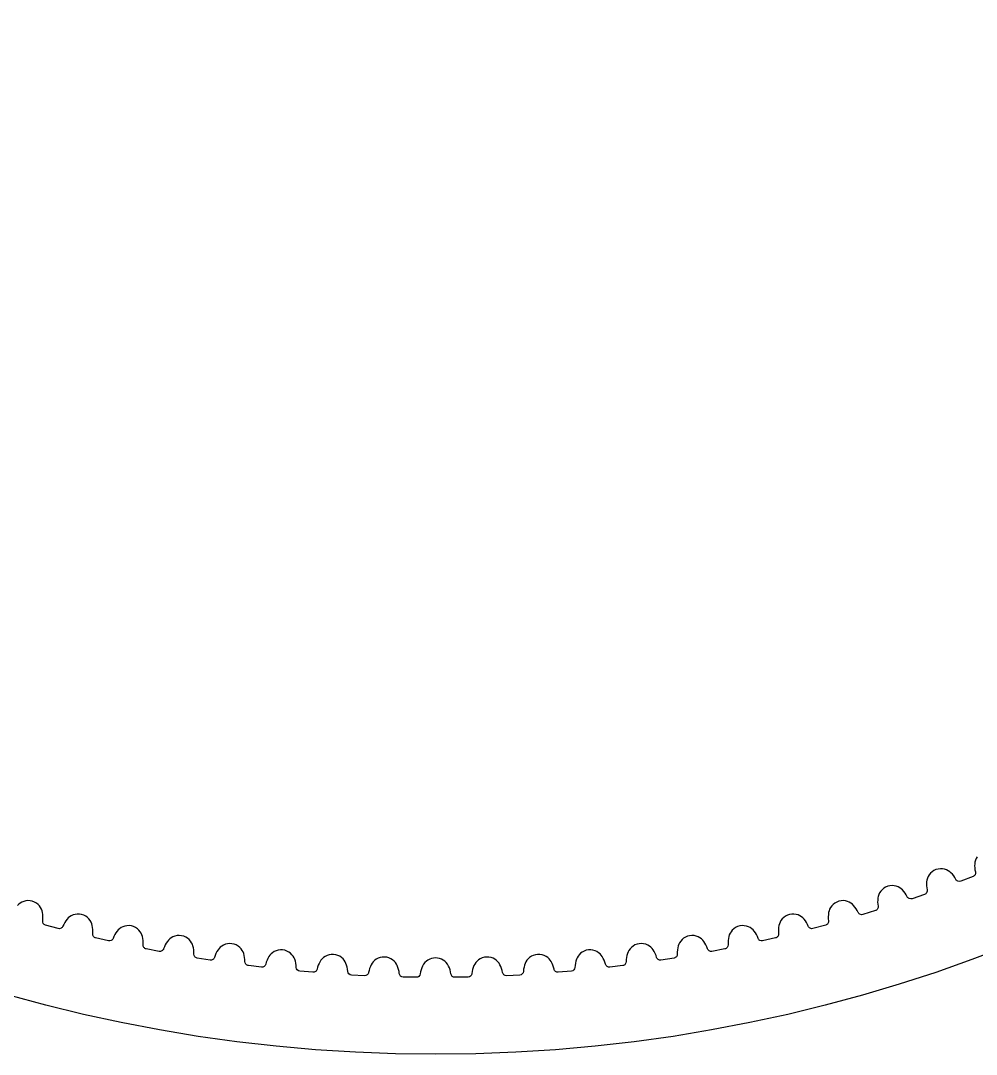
# Model space of a CAD drawing. Extents: x 0 to 297, y -130 to 79.
# Drawn here: x 73.5 to 110.27, y -65.17 to -25.42 of the extents above; entities that cross this region are included whole.
import ezdxf

# ---------------------------------------------------------------- set-up
doc = ezdxf.new("R2010")
doc.units = 0
doc.layers.get('0').update_dxf_attribs({"linetype": 'CONTINUOUS'})

msp = doc.modelspace()

# ---------------------------------------------------------------- linework, layer by layer
at = {"color": 7}
for p, q in [((110.1407, -58.335221), (109.6664, -58.517321)), ((110.1407, -58.335221), (109.6664, -58.517321)), ((108.2728, -59.024521), (107.7924, -59.189921)), ((108.2728, -59.024521), (107.7924, -59.189921)), ((106.382, -59.648221), (105.8961, -59.796821)), ((106.382, -59.648221), (105.8961, -59.796821)), ((74.9439, -60.337021), (74.453, -60.205521)), ((74.9439, -60.337021), (74.453, -60.205521)), ((104.4706, -60.205521), (103.9797, -60.337021)), ((104.4706, -60.205521), (103.9797, -60.337021)), ((76.8779, -60.810121), (76.3828, -60.695821)), ((76.8779, -60.810121), (76.3828, -60.695821)), ((102.5408, -60.695821), (102.0457, -60.810121)), ((102.5408, -60.695821), (102.0457, -60.810121)), ((78.8272, -61.215421), (78.3284, -61.118421)), ((78.8272, -61.215421), (78.3284, -61.118421)), ((100.5952, -61.118421), (100.0964, -61.215421)), ((100.5952, -61.118421), (100.0964, -61.215421)), ((80.78952, -61.552421), (80.28765, -61.472921)), ((80.78952, -61.552421), (80.28765, -61.472921)), ((98.63595, -61.472921), (98.13408, -61.552421)), ((98.63595, -61.472921), (98.13408, -61.552421)), ((82.76239, -61.820721), (82.25806, -61.758821)), ((82.76239, -61.820721), (82.25806, -61.758821)), ((84.74343, -62.020021), (84.23723, -61.975721)), ((84.74343, -62.020021), (84.23723, -61.975721)), ((94.68637, -61.975721), (94.18017, -62.020021)), ((94.68637, -61.975721), (94.18017, -62.020021)), ((96.66554, -61.758821), (96.16121, -61.820721)), ((96.66554, -61.758821), (96.16121, -61.820721)), ((86.73021, -62.150021), (86.22278, -62.123421)), ((86.73021, -62.150021), (86.22278, -62.123421)), ((90.71133, -62.201821), (90.203283, -62.210721)), ((90.71133, -62.201821), (90.203283, -62.210721)), ((92.70082, -62.123421), (92.19339, -62.150021)), ((92.70082, -62.123421), (92.19339, -62.150021))]:
    msp.add_line(p, q, dxfattribs=at)
for points in [[(89.4618, -65.173721), (56.3247, -65.173721), (29.4618, -38.310821), (29.4618, -5.173721)], [(89.4618, -65.173721), (56.3247, -65.173721), (29.4618, -38.310821), (29.4618, -5.173721)], [(149.4618, -5.173721), (149.4618, -38.310821), (122.5989, -65.173721), (89.4618, -65.173721)], [(149.4618, -5.173721), (149.4618, -38.310821), (122.5989, -65.173721), (89.4618, -65.173721)], [(110.2931, -57.576521), (110.2349, -57.664921), (110.2089, -57.759921), (110.2033, -57.842521)], [(110.2931, -57.576521), (110.2349, -57.664921), (110.2089, -57.759921), (110.2033, -57.842521)], [(109.0455, -58.055421), (108.9439, -58.028121), (108.8236, -58.030521), (108.7147, -58.070721)], [(109.0455, -58.055421), (108.9439, -58.028121), (108.8236, -58.030521), (108.7147, -58.070721)], [(110.2033, -57.842521), (110.196, -57.949321), (110.2055, -58.054721), (110.2317, -58.158521)], [(110.2033, -57.842521), (110.196, -57.949321), (110.2055, -58.054721), (110.2317, -58.158521)], [(110.2033, -57.842521), (110.196, -57.949321), (110.2055, -58.054721), (110.2317, -58.158521)], [(108.4515, -58.271621), (108.3904, -58.357921), (108.361, -58.452021), (108.3526, -58.534321)], [(108.4515, -58.271621), (108.3904, -58.357921), (108.361, -58.452021), (108.3526, -58.534321)], [(108.7147, -58.070721), (108.6055, -58.109821), (108.5118, -58.185321), (108.4515, -58.271621)], [(108.7147, -58.070721), (108.6055, -58.109821), (108.5118, -58.185321), (108.4515, -58.271621)], [(109.2902, -58.193021), (109.2308, -58.135421), (109.1478, -58.082221), (109.0455, -58.055421)], [(109.2902, -58.193021), (109.2308, -58.135421), (109.1478, -58.082221), (109.0455, -58.055421)], [(109.4805, -58.446821), (109.4305, -58.352121), (109.3671, -58.267521), (109.2902, -58.193021)], [(109.4805, -58.446821), (109.4305, -58.352121), (109.3671, -58.267521), (109.2902, -58.193021)], [(109.4805, -58.446821), (109.4305, -58.352121), (109.3671, -58.267521), (109.2902, -58.193021)], [(110.2197, -58.264121), (110.2002, -58.299021), (110.1739, -58.322721), (110.1407, -58.335221)], [(110.2197, -58.264121), (110.2002, -58.299021), (110.1739, -58.322721), (110.1407, -58.335221)], [(110.2197, -58.264121), (110.2002, -58.299021), (110.1739, -58.322721), (110.1407, -58.335221)], [(110.2317, -58.158521), (110.2408, -58.192721), (110.2368, -58.227921), (110.2197, -58.264121)], [(110.2317, -58.158521), (110.2408, -58.192721), (110.2368, -58.227921), (110.2197, -58.264121)], [(110.2317, -58.158521), (110.2408, -58.192721), (110.2368, -58.227921), (110.2197, -58.264121)], [(106.8569, -58.710421), (106.7464, -58.745721), (106.6501, -58.817921), (106.5869, -58.901921)], [(106.8569, -58.710421), (106.7464, -58.745721), (106.6501, -58.817921), (106.5869, -58.901921)], [(107.188, -58.706621), (107.0874, -58.675821), (106.9671, -58.674021), (106.8569, -58.710421)], [(107.188, -58.706621), (107.0874, -58.675821), (106.9671, -58.674021), (106.8569, -58.710421)], [(107.4277, -58.852721), (107.3704, -58.793121), (107.2893, -58.737021), (107.188, -58.706621)], [(107.4277, -58.852721), (107.3704, -58.793121), (107.2893, -58.737021), (107.188, -58.706621)], [(108.3526, -58.534321), (108.3415, -58.640821), (108.3473, -58.746421), (108.3699, -58.851021)], [(108.3526, -58.534321), (108.3415, -58.640821), (108.3473, -58.746421), (108.3699, -58.851021)], [(108.3526, -58.534321), (108.3415, -58.640821), (108.3473, -58.746421), (108.3699, -58.851021)], [(109.5601, -58.517321), (109.5232, -58.501921), (109.4966, -58.478421), (109.4805, -58.446821)], [(109.5601, -58.517321), (109.5232, -58.501921), (109.4966, -58.478421), (109.4805, -58.446821)], [(109.6664, -58.517321), (109.6333, -58.530221), (109.5979, -58.530221), (109.5601, -58.517321)], [(109.6664, -58.517321), (109.6333, -58.530221), (109.5979, -58.530221), (109.5601, -58.517321)], [(106.4788, -59.161121), (106.464, -59.267121), (106.4661, -59.372821), (106.4851, -59.478221)], [(106.4788, -59.161121), (106.464, -59.267121), (106.4661, -59.372821), (106.4851, -59.478221)], [(106.4788, -59.161121), (106.464, -59.267121), (106.4661, -59.372821), (106.4851, -59.478221)], [(106.5869, -58.901921), (106.5227, -58.986121), (106.4901, -59.079121), (106.4788, -59.161121)], [(106.5869, -58.901921), (106.5227, -58.986121), (106.4901, -59.079121), (106.4788, -59.161121)], [(107.6091, -59.113021), (107.5625, -59.016621), (107.502, -58.929921), (107.4277, -58.852721)], [(107.6091, -59.113021), (107.5625, -59.016621), (107.502, -58.929921), (107.4277, -58.852721)], [(107.6091, -59.113021), (107.5625, -59.016621), (107.502, -58.929921), (107.4277, -58.852721)], [(107.6861, -59.186221), (107.6498, -59.169521), (107.6241, -59.145121), (107.6091, -59.113021)], [(107.6861, -59.186221), (107.6498, -59.169521), (107.6241, -59.145121), (107.6091, -59.113021)], [(107.7924, -59.189921), (107.7589, -59.201721), (107.7235, -59.200421), (107.6861, -59.186221)], [(107.7924, -59.189921), (107.7589, -59.201721), (107.7235, -59.200421), (107.6861, -59.186221)], [(108.3542, -58.956221), (108.3335, -58.990421), (108.3064, -59.013221), (108.2728, -59.024521)], [(108.3542, -58.956221), (108.3335, -58.990421), (108.3064, -59.013221), (108.2728, -59.024521)], [(108.3542, -58.956221), (108.3335, -58.990421), (108.3064, -59.013221), (108.2728, -59.024521)], [(108.3699, -58.851021), (108.3778, -58.885621), (108.3726, -58.920621), (108.3542, -58.956221)], [(108.3699, -58.851021), (108.3778, -58.885621), (108.3726, -58.920621), (108.3542, -58.956221)], [(108.3699, -58.851021), (108.3778, -58.885621), (108.3726, -58.920621), (108.3542, -58.956221)], [(73.6147, -59.292721), (73.5145, -59.326521), (73.4354, -59.385421), (73.3802, -59.447021)], [(73.6147, -59.292721), (73.5145, -59.326521), (73.4354, -59.385421), (73.3802, -59.447021)], [(73.9457, -59.284821), (73.8343, -59.252321), (73.7141, -59.258321), (73.6147, -59.292721)], [(73.9457, -59.284821), (73.8343, -59.252321), (73.7141, -59.258321), (73.6147, -59.292721)], [(74.2222, -59.466921), (74.1561, -59.385121), (74.0574, -59.316321), (73.9457, -59.284821)], [(74.2222, -59.466921), (74.1561, -59.385121), (74.0574, -59.316321), (73.9457, -59.284821)], [(74.3393, -59.722121), (74.3251, -59.640521), (74.2893, -59.548721), (74.2222, -59.466921)], [(74.3393, -59.722121), (74.3251, -59.640521), (74.2893, -59.548721), (74.2222, -59.466921)], [(104.7014, -59.466921), (104.6343, -59.548721), (104.5985, -59.640521), (104.5843, -59.722121)], [(104.7014, -59.466921), (104.6343, -59.548721), (104.5985, -59.640521), (104.5843, -59.722121)], [(104.9779, -59.284821), (104.8662, -59.316321), (104.7675, -59.385121), (104.7014, -59.466921)], [(104.9779, -59.284821), (104.8662, -59.316321), (104.7675, -59.385121), (104.7014, -59.466921)], [(105.3089, -59.292721), (105.2095, -59.258321), (105.0893, -59.252321), (104.9779, -59.284821)], [(105.3089, -59.292721), (105.2095, -59.258321), (105.0893, -59.252321), (104.9779, -59.284821)], [(105.5434, -59.447021), (105.4882, -59.385421), (105.4091, -59.326521), (105.3089, -59.292721)], [(105.5434, -59.447021), (105.4882, -59.385421), (105.4091, -59.326521), (105.3089, -59.292721)], [(105.7155, -59.713521), (105.6723, -59.615521), (105.615, -59.526721), (105.5434, -59.447021)], [(105.7155, -59.713521), (105.6723, -59.615521), (105.615, -59.526721), (105.5434, -59.447021)], [(105.7155, -59.713521), (105.6723, -59.615521), (105.615, -59.526721), (105.5434, -59.447021)], [(106.4658, -59.582721), (106.4439, -59.616221), (106.416, -59.638021), (106.382, -59.648221)], [(106.4658, -59.582721), (106.4439, -59.616221), (106.416, -59.638021), (106.382, -59.648221)], [(106.4658, -59.582721), (106.4439, -59.616221), (106.416, -59.638021), (106.382, -59.648221)], [(106.4851, -59.478221), (106.4918, -59.513021), (106.4853, -59.547921), (106.4658, -59.582721)], [(106.4851, -59.478221), (106.4918, -59.513021), (106.4853, -59.547921), (106.4658, -59.582721)], [(106.4851, -59.478221), (106.4918, -59.513021), (106.4853, -59.547921), (106.4658, -59.582721)], [(74.3441, -60.039321), (74.3593, -59.933321), (74.3577, -59.827521), (74.3393, -59.722121)], [(74.3441, -60.039321), (74.3593, -59.933321), (74.3577, -59.827521), (74.3393, -59.722121)], [(74.3441, -60.039321), (74.3593, -59.933321), (74.3577, -59.827521), (74.3393, -59.722121)], [(75.2841, -59.975221), (75.2154, -60.057321), (75.1611, -60.148121), (75.1214, -60.247521)], [(75.2841, -59.975221), (75.2154, -60.057321), (75.1611, -60.148121), (75.1214, -60.247521)], [(75.2841, -59.975221), (75.2154, -60.057321), (75.1611, -60.148121), (75.1214, -60.247521)], [(75.5131, -59.812721), (75.4141, -59.850121), (75.3371, -59.911721), (75.2841, -59.975221)], [(75.5131, -59.812721), (75.4141, -59.850121), (75.3371, -59.911721), (75.2841, -59.975221)], [(75.8436, -59.793421), (75.7311, -59.764821), (75.6112, -59.775021), (75.5131, -59.812721)], [(75.8436, -59.793421), (75.7311, -59.764821), (75.6112, -59.775021), (75.5131, -59.812721)], [(76.1263, -59.965621), (76.0574, -59.886221), (75.9563, -59.820921), (75.8436, -59.793421)], [(76.1263, -59.965621), (76.0574, -59.886221), (75.9563, -59.820921), (75.8436, -59.793421)], [(76.2522, -60.216621), (76.2352, -60.135621), (76.1962, -60.045121), (76.1263, -59.965621)], [(76.2522, -60.216621), (76.2352, -60.135621), (76.1962, -60.045121), (76.1263, -59.965621)], [(102.7973, -59.965621), (102.7274, -60.045121), (102.6884, -60.135621), (102.6714, -60.216621)], [(102.7973, -59.965621), (102.7274, -60.045121), (102.6884, -60.135621), (102.6714, -60.216621)], [(103.08, -59.793421), (102.9673, -59.820921), (102.8662, -59.886221), (102.7973, -59.965621)], [(103.08, -59.793421), (102.9673, -59.820921), (102.8662, -59.886221), (102.7973, -59.965621)], [(103.4105, -59.812721), (103.3124, -59.775021), (103.1925, -59.764821), (103.08, -59.793421)], [(103.4105, -59.812721), (103.3124, -59.775021), (103.1925, -59.764821), (103.08, -59.793421)], [(103.6395, -59.975221), (103.5865, -59.911721), (103.5095, -59.850121), (103.4105, -59.812721)], [(103.6395, -59.975221), (103.5865, -59.911721), (103.5095, -59.850121), (103.4105, -59.812721)], [(103.8022, -60.247521), (103.7625, -60.148121), (103.7082, -60.057321), (103.6395, -59.975221)], [(103.8022, -60.247521), (103.7625, -60.148121), (103.7082, -60.057321), (103.6395, -59.975221)], [(103.8022, -60.247521), (103.7625, -60.148121), (103.7082, -60.057321), (103.6395, -59.975221)], [(104.5843, -59.722121), (104.5659, -59.827521), (104.5643, -59.933321), (104.5795, -60.039321)], [(104.5843, -59.722121), (104.5659, -59.827521), (104.5643, -59.933321), (104.5795, -60.039321)], [(104.5843, -59.722121), (104.5659, -59.827521), (104.5643, -59.933321), (104.5795, -60.039321)], [(105.79, -59.789321), (105.7543, -59.771421), (105.7295, -59.746121), (105.7155, -59.713521)], [(105.79, -59.789321), (105.7543, -59.771421), (105.7295, -59.746121), (105.7155, -59.713521)], [(105.8961, -59.796821), (105.8622, -59.807321), (105.8269, -59.804921), (105.79, -59.789321)], [(105.8961, -59.796821), (105.8622, -59.807321), (105.8269, -59.804921), (105.79, -59.789321)], [(74.3671, -60.143021), (74.3463, -60.108921), (74.3386, -60.074321), (74.3441, -60.039321)], [(74.3671, -60.143021), (74.3463, -60.108921), (74.3386, -60.074321), (74.3441, -60.039321)], [(74.453, -60.205521), (74.4188, -60.196621), (74.3901, -60.175721), (74.3671, -60.143021)], [(74.453, -60.205521), (74.4188, -60.196621), (74.3901, -60.175721), (74.3671, -60.143021)], [(75.0496, -60.325921), (75.0133, -60.342721), (74.978, -60.346421), (74.9439, -60.337021)], [(75.0496, -60.325921), (75.0133, -60.342721), (74.978, -60.346421), (74.9439, -60.337021)], [(75.0496, -60.325921), (75.0133, -60.342721), (74.978, -60.346421), (74.9439, -60.337021)], [(75.1214, -60.247521), (75.1086, -60.280621), (75.0847, -60.306721), (75.0496, -60.325921)], [(75.1214, -60.247521), (75.1086, -60.280621), (75.0847, -60.306721), (75.0496, -60.325921)], [(75.1214, -60.247521), (75.1086, -60.280621), (75.0847, -60.306721), (75.0496, -60.325921)], [(76.2681, -60.533421), (76.2796, -60.427021), (76.2743, -60.321421), (76.2522, -60.216621)], [(76.2681, -60.533421), (76.2796, -60.427021), (76.2743, -60.321421), (76.2522, -60.216621)], [(76.2681, -60.533421), (76.2796, -60.427021), (76.2743, -60.321421), (76.2522, -60.216621)], [(77.4284, -60.266321), (77.3308, -60.307121), (77.2561, -60.371321), (77.2053, -60.436621)], [(77.4284, -60.266321), (77.3308, -60.307121), (77.2561, -60.371321), (77.2053, -60.436621)], [(77.7581, -60.235421), (77.6447, -60.210721), (77.5252, -60.225121), (77.4284, -60.266321)], [(77.7581, -60.235421), (77.6447, -60.210721), (77.5252, -60.225121), (77.4284, -60.266321)], [(78.0467, -60.397721), (77.975, -60.320721), (77.8717, -60.259021), (77.7581, -60.235421)], [(78.0467, -60.397721), (77.975, -60.320721), (77.8717, -60.259021), (77.7581, -60.235421)], [(78.1812, -60.644121), (78.1614, -60.563721), (78.1192, -60.474621), (78.0467, -60.397721)], [(78.1812, -60.644121), (78.1614, -60.563721), (78.1192, -60.474621), (78.0467, -60.397721)], [(100.8769, -60.397721), (100.8044, -60.474621), (100.7622, -60.563721), (100.7424, -60.644121)], [(100.8769, -60.397721), (100.8044, -60.474621), (100.7622, -60.563721), (100.7424, -60.644121)], [(101.1655, -60.235421), (101.0519, -60.259021), (100.9486, -60.320721), (100.8769, -60.397721)], [(101.1655, -60.235421), (101.0519, -60.259021), (100.9486, -60.320721), (100.8769, -60.397721)], [(101.4952, -60.266321), (101.3984, -60.225121), (101.2789, -60.210721), (101.1655, -60.235421)], [(101.4952, -60.266321), (101.3984, -60.225121), (101.2789, -60.210721), (101.1655, -60.235421)], [(101.7183, -60.436621), (101.6675, -60.371321), (101.5928, -60.307121), (101.4952, -60.266321)], [(101.7183, -60.436621), (101.6675, -60.371321), (101.5928, -60.307121), (101.4952, -60.266321)], [(102.6714, -60.216621), (102.6493, -60.321421), (102.644, -60.427021), (102.6555, -60.533421)], [(102.6714, -60.216621), (102.6493, -60.321421), (102.644, -60.427021), (102.6555, -60.533421)], [(102.6714, -60.216621), (102.6493, -60.321421), (102.644, -60.427021), (102.6555, -60.533421)], [(103.874, -60.325921), (103.8389, -60.306721), (103.815, -60.280621), (103.8022, -60.247521)], [(103.874, -60.325921), (103.8389, -60.306721), (103.815, -60.280621), (103.8022, -60.247521)], [(103.9797, -60.337021), (103.9456, -60.346421), (103.9103, -60.342721), (103.874, -60.325921)], [(103.9797, -60.337021), (103.9456, -60.346421), (103.9103, -60.342721), (103.874, -60.325921)], [(104.5565, -60.143021), (104.5335, -60.175721), (104.5048, -60.196621), (104.4706, -60.205521)], [(104.5565, -60.143021), (104.5335, -60.175721), (104.5048, -60.196621), (104.4706, -60.205521)], [(104.5565, -60.143021), (104.5335, -60.175721), (104.5048, -60.196621), (104.4706, -60.205521)], [(104.5795, -60.039321), (104.585, -60.074321), (104.5773, -60.108921), (104.5565, -60.143021)], [(104.5795, -60.039321), (104.585, -60.074321), (104.5773, -60.108921), (104.5565, -60.143021)], [(104.5795, -60.039321), (104.585, -60.074321), (104.5773, -60.108921), (104.5565, -60.143021)], [(76.2947, -60.636321), (76.2727, -60.602921), (76.2638, -60.568621), (76.2681, -60.533421)], [(76.2947, -60.636321), (76.2727, -60.602921), (76.2638, -60.568621), (76.2681, -60.533421)], [(76.3828, -60.695821), (76.3482, -60.688021), (76.3188, -60.668221), (76.2947, -60.636321)], [(76.3828, -60.695821), (76.3482, -60.688021), (76.3188, -60.668221), (76.2947, -60.636321)], [(76.9831, -60.795321), (76.9474, -60.813321), (76.9124, -60.818321), (76.8779, -60.810121)], [(76.9831, -60.795321), (76.9474, -60.813321), (76.9124, -60.818321), (76.8779, -60.810121)], [(76.9831, -60.795321), (76.9474, -60.813321), (76.9124, -60.818321), (76.8779, -60.810121)], [(77.0521, -60.714521), (77.0405, -60.747921), (77.0175, -60.774921), (76.9831, -60.795321)], [(77.0521, -60.714521), (77.0405, -60.747921), (77.0175, -60.774921), (76.9831, -60.795321)], [(77.0521, -60.714521), (77.0405, -60.747921), (77.0175, -60.774921), (76.9831, -60.795321)], [(77.2053, -60.436621), (77.1395, -60.521121), (77.0884, -60.613721), (77.0521, -60.714521)], [(77.2053, -60.436621), (77.1395, -60.521121), (77.0884, -60.613721), (77.0521, -60.714521)], [(77.2053, -60.436621), (77.1395, -60.521121), (77.0884, -60.613721), (77.0521, -60.714521)], [(78.2081, -60.960221), (78.216, -60.853421), (78.207, -60.748021), (78.1812, -60.644121)], [(78.2081, -60.960221), (78.216, -60.853421), (78.207, -60.748021), (78.1812, -60.644121)], [(78.2081, -60.960221), (78.216, -60.853421), (78.207, -60.748021), (78.1812, -60.644121)], [(79.3585, -60.652721), (79.2623, -60.696821), (79.1899, -60.763621), (79.1414, -60.830721)], [(79.3585, -60.652721), (79.2623, -60.696821), (79.1899, -60.763621), (79.1414, -60.830721)], [(79.68684, -60.610321), (79.57265, -60.589621), (79.4537, -60.608121), (79.3585, -60.652721)], [(79.68684, -60.610321), (79.57265, -60.589621), (79.4537, -60.608121), (79.3585, -60.652721)], [(79.9809, -60.762421), (79.90662, -60.688021), (79.80121, -60.629921), (79.68684, -60.610321)], [(79.9809, -60.762421), (79.90662, -60.688021), (79.80121, -60.629921), (79.68684, -60.610321)], [(80.12399, -61.004021), (80.10136, -60.924421), (80.05613, -60.836821), (79.9809, -60.762421)], [(80.12399, -61.004021), (80.10136, -60.924421), (80.05613, -60.836821), (79.9809, -60.762421)], [(98.9427, -60.762421), (98.86747, -60.836821), (98.82224, -60.924421), (98.79961, -61.004021)], [(98.9427, -60.762421), (98.86747, -60.836821), (98.82224, -60.924421), (98.79961, -61.004021)], [(99.23676, -60.610321), (99.12239, -60.629921), (99.01698, -60.688021), (98.9427, -60.762421)], [(99.23676, -60.610321), (99.12239, -60.629921), (99.01698, -60.688021), (98.9427, -60.762421)], [(99.5651, -60.652721), (99.4699, -60.608121), (99.35095, -60.589621), (99.23676, -60.610321)], [(99.5651, -60.652721), (99.4699, -60.608121), (99.35095, -60.589621), (99.23676, -60.610321)], [(99.7822, -60.830721), (99.7337, -60.763621), (99.6613, -60.696821), (99.5651, -60.652721)], [(99.7822, -60.830721), (99.7337, -60.763621), (99.6613, -60.696821), (99.5651, -60.652721)], [(100.7424, -60.644121), (100.7166, -60.748021), (100.7076, -60.853421), (100.7155, -60.960221)], [(100.7424, -60.644121), (100.7166, -60.748021), (100.7076, -60.853421), (100.7155, -60.960221)], [(100.7424, -60.644121), (100.7166, -60.748021), (100.7076, -60.853421), (100.7155, -60.960221)], [(101.8715, -60.714521), (101.8352, -60.613721), (101.7841, -60.521121), (101.7183, -60.436621)], [(101.8715, -60.714521), (101.8352, -60.613721), (101.7841, -60.521121), (101.7183, -60.436621)], [(101.8715, -60.714521), (101.8352, -60.613721), (101.7841, -60.521121), (101.7183, -60.436621)], [(101.9405, -60.795321), (101.9061, -60.774921), (101.8831, -60.747921), (101.8715, -60.714521)], [(101.9405, -60.795321), (101.9061, -60.774921), (101.8831, -60.747921), (101.8715, -60.714521)], [(102.0457, -60.810121), (102.0112, -60.818321), (101.9762, -60.813321), (101.9405, -60.795321)], [(102.0457, -60.810121), (102.0112, -60.818321), (101.9762, -60.813321), (101.9405, -60.795321)], [(102.6289, -60.636321), (102.6048, -60.668221), (102.5754, -60.688021), (102.5408, -60.695821)], [(102.6289, -60.636321), (102.6048, -60.668221), (102.5754, -60.688021), (102.5408, -60.695821)], [(102.6289, -60.636321), (102.6048, -60.668221), (102.5754, -60.688021), (102.5408, -60.695821)], [(102.6555, -60.533421), (102.6598, -60.568621), (102.6509, -60.602921), (102.6289, -60.636321)], [(102.6555, -60.533421), (102.6598, -60.568621), (102.6509, -60.602921), (102.6289, -60.636321)], [(102.6555, -60.533421), (102.6598, -60.568621), (102.6509, -60.602921), (102.6289, -60.636321)], [(78.2383, -61.062121), (78.2152, -61.029521), (78.2051, -60.995521), (78.2081, -60.960221)], [(78.2383, -61.062121), (78.2152, -61.029521), (78.2051, -60.995521), (78.2081, -60.960221)], [(78.3284, -61.118421), (78.2936, -61.111921), (78.2635, -61.093121), (78.2383, -61.062121)], [(78.3284, -61.118421), (78.2936, -61.111921), (78.2635, -61.093121), (78.2383, -61.062121)], [(78.9319, -61.196921), (78.8969, -61.216221), (78.862, -61.222421), (78.8272, -61.215421)], [(78.9319, -61.196921), (78.8969, -61.216221), (78.862, -61.222421), (78.8272, -61.215421)], [(78.9319, -61.196921), (78.8969, -61.216221), (78.862, -61.222421), (78.8272, -61.215421)], [(78.9981, -61.113721), (78.9876, -61.147621), (78.9656, -61.175321), (78.9319, -61.196921)], [(78.9981, -61.113721), (78.9876, -61.147621), (78.9656, -61.175321), (78.9319, -61.196921)], [(78.9981, -61.113721), (78.9876, -61.147621), (78.9656, -61.175321), (78.9319, -61.196921)], [(79.1414, -60.830721), (79.0786, -60.917421), (79.0308, -61.011821), (78.9981, -61.113721)], [(79.1414, -60.830721), (79.0786, -60.917421), (79.0308, -61.011821), (78.9981, -61.113721)], [(79.1414, -60.830721), (79.0786, -60.917421), (79.0308, -61.011821), (78.9981, -61.113721)], [(80.1619, -61.318921), (80.166, -61.211921), (80.15337, -61.106921), (80.12399, -61.004021)], [(80.1619, -61.318921), (80.166, -61.211921), (80.15337, -61.106921), (80.12399, -61.004021)], [(80.1619, -61.318921), (80.166, -61.211921), (80.15337, -61.106921), (80.12399, -61.004021)], [(81.09008, -61.157021), (81.03032, -61.245821), (80.98586, -61.341821), (80.95671, -61.444821)], [(81.09008, -61.157021), (81.03032, -61.245821), (80.98586, -61.341821), (80.95671, -61.444821)], [(81.09008, -61.157021), (81.03032, -61.245821), (80.98586, -61.341821), (80.95671, -61.444821)], [(81.30082, -60.971521), (81.20627, -61.019021), (81.1362, -61.088321), (81.09008, -61.157021)], [(81.30082, -60.971521), (81.20627, -61.019021), (81.1362, -61.088321), (81.09008, -61.157021)], [(81.6275, -60.917721), (81.51266, -60.901021), (81.39446, -60.923621), (81.30082, -60.971521)], [(81.6275, -60.917721), (81.51266, -60.901021), (81.39446, -60.923621), (81.30082, -60.971521)], [(81.92669, -61.059421), (81.84986, -60.987621), (81.74249, -60.933321), (81.6275, -60.917721)], [(81.92669, -61.059421), (81.84986, -60.987621), (81.74249, -60.933321), (81.6275, -60.917721)], [(82.07813, -61.295821), (82.05274, -61.217121), (82.00448, -61.131221), (81.92669, -61.059421)], [(82.07813, -61.295821), (82.05274, -61.217121), (82.00448, -61.131221), (81.92669, -61.059421)], [(83.2531, -61.222321), (83.16028, -61.273121), (83.09266, -61.344821), (83.04897, -61.415121)], [(83.2531, -61.222321), (83.16028, -61.273121), (83.09266, -61.344821), (83.04897, -61.415121)], [(83.57771, -61.157121), (83.46236, -61.144421), (83.34502, -61.171221), (83.2531, -61.222321)], [(83.57771, -61.157121), (83.46236, -61.144421), (83.34502, -61.171221), (83.2531, -61.222321)], [(83.88167, -61.288421), (83.80238, -61.219321), (83.69317, -61.168721), (83.57771, -61.157121)], [(83.88167, -61.288421), (83.80238, -61.219321), (83.69317, -61.168721), (83.57771, -61.157121)], [(95.34589, -61.157121), (95.23043, -61.168721), (95.12122, -61.219321), (95.04193, -61.288421)], [(95.34589, -61.157121), (95.23043, -61.168721), (95.12122, -61.219321), (95.04193, -61.288421)], [(95.6705, -61.222321), (95.57858, -61.171221), (95.46124, -61.144421), (95.34589, -61.157121)], [(95.6705, -61.222321), (95.57858, -61.171221), (95.46124, -61.144421), (95.34589, -61.157121)], [(95.87463, -61.415121), (95.83094, -61.344821), (95.76332, -61.273121), (95.6705, -61.222321)], [(95.87463, -61.415121), (95.83094, -61.344821), (95.76332, -61.273121), (95.6705, -61.222321)], [(96.99691, -61.059421), (96.91912, -61.131221), (96.87086, -61.217121), (96.84547, -61.295821)], [(96.99691, -61.059421), (96.91912, -61.131221), (96.87086, -61.217121), (96.84547, -61.295821)], [(97.2961, -60.917721), (97.18111, -60.933321), (97.07374, -60.987621), (96.99691, -61.059421)], [(97.2961, -60.917721), (97.18111, -60.933321), (97.07374, -60.987621), (96.99691, -61.059421)], [(97.62278, -60.971521), (97.52914, -60.923621), (97.41094, -60.901021), (97.2961, -60.917721)], [(97.62278, -60.971521), (97.52914, -60.923621), (97.41094, -60.901021), (97.2961, -60.917721)], [(97.83352, -61.157021), (97.7874, -61.088321), (97.71733, -61.019021), (97.62278, -60.971521)], [(97.83352, -61.157021), (97.7874, -61.088321), (97.71733, -61.019021), (97.62278, -60.971521)], [(97.96689, -61.444821), (97.93774, -61.341821), (97.89328, -61.245821), (97.83352, -61.157021)], [(97.96689, -61.444821), (97.93774, -61.341821), (97.89328, -61.245821), (97.83352, -61.157021)], [(97.96689, -61.444821), (97.93774, -61.341821), (97.89328, -61.245821), (97.83352, -61.157021)], [(98.79961, -61.004021), (98.77023, -61.106921), (98.7576, -61.211921), (98.7617, -61.318921)], [(98.79961, -61.004021), (98.77023, -61.106921), (98.7576, -61.211921), (98.7617, -61.318921)], [(98.79961, -61.004021), (98.77023, -61.106921), (98.7576, -61.211921), (98.7617, -61.318921)], [(99.9255, -61.113721), (99.8928, -61.011821), (99.845, -60.917421), (99.7822, -60.830721)], [(99.9255, -61.113721), (99.8928, -61.011821), (99.845, -60.917421), (99.7822, -60.830721)], [(99.9255, -61.113721), (99.8928, -61.011821), (99.845, -60.917421), (99.7822, -60.830721)], [(99.9917, -61.196921), (99.958, -61.175321), (99.936, -61.147621), (99.9255, -61.113721)], [(99.9917, -61.196921), (99.958, -61.175321), (99.936, -61.147621), (99.9255, -61.113721)], [(100.0964, -61.215421), (100.0616, -61.222421), (100.0267, -61.216221), (99.9917, -61.196921)], [(100.0964, -61.215421), (100.0616, -61.222421), (100.0267, -61.216221), (99.9917, -61.196921)], [(100.6853, -61.062121), (100.6601, -61.093121), (100.63, -61.111921), (100.5952, -61.118421)], [(100.6853, -61.062121), (100.6601, -61.093121), (100.63, -61.111921), (100.5952, -61.118421)], [(100.6853, -61.062121), (100.6601, -61.093121), (100.63, -61.111921), (100.5952, -61.118421)], [(100.7155, -60.960221), (100.7185, -60.995521), (100.7084, -61.029521), (100.6853, -61.062121)], [(100.7155, -60.960221), (100.7185, -60.995521), (100.7084, -61.029521), (100.6853, -61.062121)], [(100.7155, -60.960221), (100.7185, -60.995521), (100.7084, -61.029521), (100.6853, -61.062121)], [(80.1956, -61.419721), (80.17136, -61.387921), (80.16012, -61.354321), (80.1619, -61.318921)], [(80.1956, -61.419721), (80.17136, -61.387921), (80.16012, -61.354321), (80.1619, -61.318921)], [(80.28765, -61.472921), (80.25261, -61.467621), (80.22193, -61.449821), (80.1956, -61.419721)], [(80.28765, -61.472921), (80.25261, -61.467621), (80.22193, -61.449821), (80.1956, -61.419721)], [(80.89349, -61.530321), (80.85915, -61.550821), (80.8245, -61.558121), (80.78952, -61.552421)], [(80.89349, -61.530321), (80.85915, -61.550821), (80.8245, -61.558121), (80.78952, -61.552421)], [(80.89349, -61.530321), (80.85915, -61.550821), (80.8245, -61.558121), (80.78952, -61.552421)], [(80.95671, -61.444821), (80.94745, -61.479021), (80.92638, -61.507521), (80.89349, -61.530321)], [(80.95671, -61.444821), (80.94745, -61.479021), (80.92638, -61.507521), (80.89349, -61.530321)], [(80.95671, -61.444821), (80.94745, -61.479021), (80.92638, -61.507521), (80.89349, -61.530321)], [(82.127, -61.609321), (82.12737, -61.502221), (82.11108, -61.397721), (82.07813, -61.295821)], [(82.127, -61.609321), (82.12737, -61.502221), (82.11108, -61.397721), (82.07813, -61.295821)], [(82.127, -61.609321), (82.12737, -61.502221), (82.11108, -61.397721), (82.07813, -61.295821)], [(82.16421, -61.708921), (82.13887, -61.677921), (82.12647, -61.644721), (82.127, -61.609321)], [(82.16421, -61.708921), (82.13887, -61.677921), (82.12647, -61.644721), (82.127, -61.609321)], [(83.04897, -61.415121), (82.99235, -61.505921), (82.95127, -61.603421), (82.92572, -61.707421)], [(83.04897, -61.415121), (82.99235, -61.505921), (82.95127, -61.603421), (82.92572, -61.707421)], [(83.04897, -61.415121), (82.99235, -61.505921), (82.95127, -61.603421), (82.92572, -61.707421)], [(84.04126, -61.519321), (84.01314, -61.441521), (83.96191, -61.357321), (83.88167, -61.288421)], [(84.04126, -61.519321), (84.01314, -61.441521), (83.96191, -61.357321), (83.88167, -61.288421)], [(84.10104, -61.830921), (84.09768, -61.723921), (84.07775, -61.620021), (84.04126, -61.519321)], [(84.10104, -61.830921), (84.09768, -61.723921), (84.07775, -61.620021), (84.04126, -61.519321)], [(84.10104, -61.830921), (84.09768, -61.723921), (84.07775, -61.620021), (84.04126, -61.519321)], [(85.01567, -61.604621), (84.96226, -61.697421), (84.9246, -61.796221), (84.9027, -61.901021)], [(85.01567, -61.604621), (84.96226, -61.697421), (84.9246, -61.796221), (84.9027, -61.901021)], [(85.01567, -61.604621), (84.96226, -61.697421), (84.9246, -61.796221), (84.9027, -61.901021)], [(85.21295, -61.404821), (85.12195, -61.458821), (85.05688, -61.532821), (85.01567, -61.604621)], [(85.21295, -61.404821), (85.12195, -61.458821), (85.05688, -61.532821), (85.01567, -61.604621)], [(85.53508, -61.328421), (85.41936, -61.319721), (85.30303, -61.350621), (85.21295, -61.404821)], [(85.53508, -61.328421), (85.41936, -61.319721), (85.30303, -61.350621), (85.21295, -61.404821)], [(85.84344, -61.448921), (85.76179, -61.382621), (85.65088, -61.335921), (85.53508, -61.328421)], [(85.84344, -61.448921), (85.76179, -61.382621), (85.65088, -61.335921), (85.53508, -61.328421)], [(86.011, -61.674221), (85.98017, -61.597421), (85.92604, -61.515021), (85.84344, -61.448921)], [(86.011, -61.674221), (85.98017, -61.597421), (85.92604, -61.515021), (85.84344, -61.448921)], [(87.17798, -61.518921), (87.08892, -61.576021), (87.02647, -61.652221), (86.98779, -61.725421)], [(87.17798, -61.518921), (87.08892, -61.576021), (87.02647, -61.652221), (86.98779, -61.725421)], [(87.49725, -61.431221), (87.38129, -61.426621), (87.26611, -61.461521), (87.17798, -61.518921)], [(87.49725, -61.431221), (87.38129, -61.426621), (87.26611, -61.461521), (87.17798, -61.518921)], [(87.80962, -61.540921), (87.7257, -61.477521), (87.61324, -61.434721), (87.49725, -61.431221)], [(87.80962, -61.540921), (87.7257, -61.477521), (87.61324, -61.434721), (87.49725, -61.431221)], [(87.98494, -61.760221), (87.95145, -61.684521), (87.89448, -61.604121), (87.80962, -61.540921)], [(87.98494, -61.760221), (87.95145, -61.684521), (87.89448, -61.604121), (87.80962, -61.540921)], [(89.4618, -61.465521), (89.249571, -61.465521), (89.055923, -61.586521), (88.962924, -61.777321)], [(89.4618, -61.465521), (89.249571, -61.465521), (89.055923, -61.586521), (88.962924, -61.777321)], [(89.960676, -61.777321), (89.867677, -61.586521), (89.674029, -61.465521), (89.4618, -61.465521)], [(89.960676, -61.777321), (89.867677, -61.586521), (89.674029, -61.465521), (89.4618, -61.465521)], [(91.11398, -61.540921), (91.02912, -61.604121), (90.97215, -61.684521), (90.93866, -61.760221)], [(91.11398, -61.540921), (91.02912, -61.604121), (90.97215, -61.684521), (90.93866, -61.760221)], [(91.42635, -61.431221), (91.31036, -61.434721), (91.1979, -61.477521), (91.11398, -61.540921)], [(91.42635, -61.431221), (91.31036, -61.434721), (91.1979, -61.477521), (91.11398, -61.540921)], [(91.74562, -61.518921), (91.65749, -61.461521), (91.54231, -61.426621), (91.42635, -61.431221)], [(91.74562, -61.518921), (91.65749, -61.461521), (91.54231, -61.426621), (91.42635, -61.431221)], [(91.93581, -61.725421), (91.89713, -61.652221), (91.83468, -61.576021), (91.74562, -61.518921)], [(91.93581, -61.725421), (91.89713, -61.652221), (91.83468, -61.576021), (91.74562, -61.518921)], [(93.08016, -61.448921), (92.99756, -61.515021), (92.94343, -61.597421), (92.9126, -61.674221)], [(93.08016, -61.448921), (92.99756, -61.515021), (92.94343, -61.597421), (92.9126, -61.674221)], [(93.38852, -61.328421), (93.27272, -61.335921), (93.16181, -61.382621), (93.08016, -61.448921)], [(93.38852, -61.328421), (93.27272, -61.335921), (93.16181, -61.382621), (93.08016, -61.448921)], [(93.71065, -61.404821), (93.62057, -61.350621), (93.50424, -61.319721), (93.38852, -61.328421)], [(93.71065, -61.404821), (93.62057, -61.350621), (93.50424, -61.319721), (93.38852, -61.328421)], [(93.90793, -61.604621), (93.86672, -61.532821), (93.80165, -61.458821), (93.71065, -61.404821)], [(93.90793, -61.604621), (93.86672, -61.532821), (93.80165, -61.458821), (93.71065, -61.404821)], [(94.0209, -61.901021), (93.999, -61.796221), (93.96134, -61.697421), (93.90793, -61.604621)], [(94.0209, -61.901021), (93.999, -61.796221), (93.96134, -61.697421), (93.90793, -61.604621)], [(94.0209, -61.901021), (93.999, -61.796221), (93.96134, -61.697421), (93.90793, -61.604621)], [(94.88234, -61.519321), (94.84585, -61.620021), (94.82592, -61.723921), (94.82256, -61.830921)], [(94.88234, -61.519321), (94.84585, -61.620021), (94.82592, -61.723921), (94.82256, -61.830921)], [(94.88234, -61.519321), (94.84585, -61.620021), (94.82592, -61.723921), (94.82256, -61.830921)], [(95.04193, -61.288421), (94.96169, -61.357321), (94.91046, -61.441521), (94.88234, -61.519321)], [(95.04193, -61.288421), (94.96169, -61.357321), (94.91046, -61.441521), (94.88234, -61.519321)], [(95.99788, -61.707421), (95.97233, -61.603421), (95.93125, -61.505921), (95.87463, -61.415121)], [(95.99788, -61.707421), (95.97233, -61.603421), (95.93125, -61.505921), (95.87463, -61.415121)], [(95.99788, -61.707421), (95.97233, -61.603421), (95.93125, -61.505921), (95.87463, -61.415121)], [(96.7966, -61.609321), (96.79713, -61.644721), (96.78473, -61.677921), (96.75939, -61.708921)], [(96.7966, -61.609321), (96.79713, -61.644721), (96.78473, -61.677921), (96.75939, -61.708921)], [(96.7966, -61.609321), (96.79713, -61.644721), (96.78473, -61.677921), (96.75939, -61.708921)], [(96.84547, -61.295821), (96.81252, -61.397721), (96.79623, -61.502221), (96.7966, -61.609321)], [(96.84547, -61.295821), (96.81252, -61.397721), (96.79623, -61.502221), (96.7966, -61.609321)], [(96.84547, -61.295821), (96.81252, -61.397721), (96.79623, -61.502221), (96.7966, -61.609321)], [(98.03011, -61.530321), (97.99722, -61.507521), (97.97615, -61.479021), (97.96689, -61.444821)], [(98.03011, -61.530321), (97.99722, -61.507521), (97.97615, -61.479021), (97.96689, -61.444821)], [(98.13408, -61.552421), (98.0991, -61.558121), (98.06445, -61.550821), (98.03011, -61.530321)], [(98.13408, -61.552421), (98.0991, -61.558121), (98.06445, -61.550821), (98.03011, -61.530321)], [(98.728, -61.419721), (98.70167, -61.449821), (98.67099, -61.467621), (98.63595, -61.472921)], [(98.728, -61.419721), (98.70167, -61.449821), (98.67099, -61.467621), (98.63595, -61.472921)], [(98.728, -61.419721), (98.70167, -61.449821), (98.67099, -61.467621), (98.63595, -61.472921)], [(98.7617, -61.318921), (98.76348, -61.354321), (98.75224, -61.387921), (98.728, -61.419721)], [(98.7617, -61.318921), (98.76348, -61.354321), (98.75224, -61.387921), (98.728, -61.419721)], [(98.7617, -61.318921), (98.76348, -61.354321), (98.75224, -61.387921), (98.728, -61.419721)], [(82.25806, -61.758821), (82.22285, -61.754721), (82.19157, -61.738021), (82.16421, -61.708921)], [(82.25806, -61.758821), (82.22285, -61.754721), (82.19157, -61.738021), (82.16421, -61.708921)], [(82.86553, -61.795021), (82.83193, -61.816721), (82.79755, -61.825221), (82.76239, -61.820721)], [(82.86553, -61.795021), (82.83193, -61.816721), (82.79755, -61.825221), (82.76239, -61.820721)], [(82.86553, -61.795021), (82.83193, -61.816721), (82.79755, -61.825221), (82.76239, -61.820721)], [(82.92572, -61.707421), (82.91767, -61.741921), (82.8976, -61.771121), (82.86553, -61.795021)], [(82.92572, -61.707421), (82.91767, -61.741921), (82.8976, -61.771121), (82.86553, -61.795021)], [(82.92572, -61.707421), (82.91767, -61.741921), (82.8976, -61.771121), (82.86553, -61.795021)], [(84.1417, -61.929121), (84.1153, -61.899121), (84.10174, -61.866321), (84.10104, -61.830921)], [(84.1417, -61.929121), (84.1153, -61.899121), (84.10174, -61.866321), (84.10104, -61.830921)], [(84.23723, -61.975721), (84.20191, -61.972821), (84.17006, -61.957321), (84.1417, -61.929121)], [(84.23723, -61.975721), (84.20191, -61.972821), (84.17006, -61.957321), (84.1417, -61.929121)], [(84.8456, -61.990721), (84.81278, -62.013521), (84.77872, -62.023321), (84.74343, -62.020021)], [(84.8456, -61.990721), (84.81278, -62.013521), (84.77872, -62.023321), (84.74343, -62.020021)], [(84.8456, -61.990721), (84.81278, -62.013521), (84.77872, -62.023321), (84.74343, -62.020021)], [(84.9027, -61.901021), (84.89585, -61.935821), (84.87682, -61.965721), (84.8456, -61.990721)], [(84.9027, -61.901021), (84.89585, -61.935821), (84.87682, -61.965721), (84.8456, -61.990721)], [(84.9027, -61.901021), (84.89585, -61.935821), (84.87682, -61.965721), (84.8456, -61.990721)], [(86.08162, -61.983521), (86.07452, -61.876621), (86.05098, -61.773521), (86.011, -61.674221)], [(86.08162, -61.983521), (86.07452, -61.876621), (86.05098, -61.773521), (86.011, -61.674221)], [(86.08162, -61.983521), (86.07452, -61.876621), (86.05098, -61.773521), (86.011, -61.674221)], [(86.12568, -62.080221), (86.09824, -62.051121), (86.08355, -62.018921), (86.08162, -61.983521)], [(86.12568, -62.080221), (86.09824, -62.051121), (86.08355, -62.018921), (86.08162, -61.983521)], [(86.98779, -61.725421), (86.93765, -61.820021), (86.90346, -61.920121), (86.88523, -62.025621)], [(86.98779, -61.725421), (86.93765, -61.820021), (86.90346, -61.920121), (86.88523, -62.025621)], [(86.98779, -61.725421), (86.93765, -61.820021), (86.90346, -61.920121), (86.88523, -62.025621)], [(88.06631, -62.066821), (88.05548, -61.960321), (88.02836, -61.858121), (87.98494, -61.760221)], [(88.06631, -62.066821), (88.05548, -61.960321), (88.02836, -61.858121), (87.98494, -61.760221)], [(88.06631, -62.066821), (88.05548, -61.960321), (88.02836, -61.858121), (87.98494, -61.760221)], [(88.962924, -61.777321), (88.916292, -61.872921), (88.885227, -61.975421), (88.870902, -62.080921)], [(88.962924, -61.777321), (88.916292, -61.872921), (88.885227, -61.975421), (88.870902, -62.080921)], [(88.962924, -61.777321), (88.916292, -61.872921), (88.885227, -61.975421), (88.870902, -62.080921)], [(90.052698, -62.080921), (90.038373, -61.975421), (90.007308, -61.872921), (89.960676, -61.777321)], [(90.052698, -62.080921), (90.038373, -61.975421), (90.007308, -61.872921), (89.960676, -61.777321)], [(90.052698, -62.080921), (90.038373, -61.975421), (90.007308, -61.872921), (89.960676, -61.777321)], [(90.93866, -61.760221), (90.89524, -61.858121), (90.86812, -61.960321), (90.85729, -62.066821)], [(90.93866, -61.760221), (90.89524, -61.858121), (90.86812, -61.960321), (90.85729, -62.066821)], [(90.93866, -61.760221), (90.89524, -61.858121), (90.86812, -61.960321), (90.85729, -62.066821)], [(92.03837, -62.025621), (92.02014, -61.920121), (91.98595, -61.820021), (91.93581, -61.725421)], [(92.03837, -62.025621), (92.02014, -61.920121), (91.98595, -61.820021), (91.93581, -61.725421)], [(92.03837, -62.025621), (92.02014, -61.920121), (91.98595, -61.820021), (91.93581, -61.725421)], [(92.84198, -61.983521), (92.84005, -62.018921), (92.82536, -62.051121), (92.79792, -62.080221)], [(92.84198, -61.983521), (92.84005, -62.018921), (92.82536, -62.051121), (92.79792, -62.080221)], [(92.84198, -61.983521), (92.84005, -62.018921), (92.82536, -62.051121), (92.79792, -62.080221)], [(92.9126, -61.674221), (92.87262, -61.773521), (92.84908, -61.876621), (92.84198, -61.983521)], [(92.9126, -61.674221), (92.87262, -61.773521), (92.84908, -61.876621), (92.84198, -61.983521)], [(92.9126, -61.674221), (92.87262, -61.773521), (92.84908, -61.876621), (92.84198, -61.983521)], [(94.078, -61.990721), (94.04678, -61.965721), (94.02775, -61.935821), (94.0209, -61.901021)], [(94.078, -61.990721), (94.04678, -61.965721), (94.02775, -61.935821), (94.0209, -61.901021)], [(94.18017, -62.020021), (94.14488, -62.023321), (94.11082, -62.013521), (94.078, -61.990721)], [(94.18017, -62.020021), (94.14488, -62.023321), (94.11082, -62.013521), (94.078, -61.990721)], [(94.7819, -61.929121), (94.75354, -61.957321), (94.72169, -61.972821), (94.68637, -61.975721)], [(94.7819, -61.929121), (94.75354, -61.957321), (94.72169, -61.972821), (94.68637, -61.975721)], [(94.7819, -61.929121), (94.75354, -61.957321), (94.72169, -61.972821), (94.68637, -61.975721)], [(94.82256, -61.830921), (94.82186, -61.866321), (94.8083, -61.899121), (94.7819, -61.929121)], [(94.82256, -61.830921), (94.82186, -61.866321), (94.8083, -61.899121), (94.7819, -61.929121)], [(94.82256, -61.830921), (94.82186, -61.866321), (94.8083, -61.899121), (94.7819, -61.929121)], [(96.05807, -61.795021), (96.026, -61.771121), (96.00593, -61.741921), (95.99788, -61.707421)], [(96.05807, -61.795021), (96.026, -61.771121), (96.00593, -61.741921), (95.99788, -61.707421)], [(96.16121, -61.820721), (96.12605, -61.825221), (96.09167, -61.816721), (96.05807, -61.795021)], [(96.16121, -61.820721), (96.12605, -61.825221), (96.09167, -61.816721), (96.05807, -61.795021)], [(96.75939, -61.708921), (96.73203, -61.738021), (96.70075, -61.754721), (96.66554, -61.758821)], [(96.75939, -61.708921), (96.73203, -61.738021), (96.70075, -61.754721), (96.66554, -61.758821)], [(96.75939, -61.708921), (96.73203, -61.738021), (96.70075, -61.754721), (96.66554, -61.758821)], [(86.22278, -62.123421), (86.18737, -62.121821), (86.15501, -62.107421), (86.12568, -62.080221)], [(86.22278, -62.123421), (86.18737, -62.121821), (86.15501, -62.107421), (86.12568, -62.080221)], [(86.8313, -62.117221), (86.79929, -62.141221), (86.76559, -62.152121), (86.73021, -62.150021)], [(86.8313, -62.117221), (86.79929, -62.141221), (86.76559, -62.152121), (86.73021, -62.150021)], [(86.8313, -62.117221), (86.79929, -62.141221), (86.76559, -62.152121), (86.73021, -62.150021)], [(86.88523, -62.025621), (86.8796, -62.060621), (86.86163, -62.091121), (86.8313, -62.117221)], [(86.88523, -62.025621), (86.8796, -62.060621), (86.86163, -62.091121), (86.8313, -62.117221)], [(86.88523, -62.025621), (86.8796, -62.060621), (86.86163, -62.091121), (86.8313, -62.117221)], [(88.11372, -62.162021), (88.08528, -62.133821), (88.06948, -62.102121), (88.06631, -62.066821)], [(88.11372, -62.162021), (88.08528, -62.133821), (88.06948, -62.102121), (88.06631, -62.066821)], [(88.21227, -62.201821), (88.17683, -62.201421), (88.14398, -62.188121), (88.11372, -62.162021)], [(88.21227, -62.201821), (88.17683, -62.201421), (88.14398, -62.188121), (88.11372, -62.162021)], [(88.720317, -62.210721), (88.550956, -62.208521), (88.3816, -62.205521), (88.21227, -62.201821)], [(88.720317, -62.210721), (88.550956, -62.208521), (88.3816, -62.205521), (88.21227, -62.201821)], [(88.870902, -62.080921), (88.860701, -62.156021), (88.796093, -62.211621), (88.720317, -62.210721)], [(88.870902, -62.080921), (88.860701, -62.156021), (88.796093, -62.211621), (88.720317, -62.210721)], [(88.870902, -62.080921), (88.860701, -62.156021), (88.796093, -62.211621), (88.720317, -62.210721)], [(90.203283, -62.210721), (90.127507, -62.211621), (90.062899, -62.156021), (90.052698, -62.080921)], [(90.203283, -62.210721), (90.127507, -62.211621), (90.062899, -62.156021), (90.052698, -62.080921)], [(90.80988, -62.162021), (90.77962, -62.188121), (90.74677, -62.201421), (90.71133, -62.201821)], [(90.80988, -62.162021), (90.77962, -62.188121), (90.74677, -62.201421), (90.71133, -62.201821)], [(90.80988, -62.162021), (90.77962, -62.188121), (90.74677, -62.201421), (90.71133, -62.201821)], [(90.85729, -62.066821), (90.85412, -62.102121), (90.83832, -62.133821), (90.80988, -62.162021)], [(90.85729, -62.066821), (90.85412, -62.102121), (90.83832, -62.133821), (90.80988, -62.162021)], [(90.85729, -62.066821), (90.85412, -62.102121), (90.83832, -62.133821), (90.80988, -62.162021)], [(92.0923, -62.117221), (92.06197, -62.091121), (92.044, -62.060621), (92.03837, -62.025621)], [(92.0923, -62.117221), (92.06197, -62.091121), (92.044, -62.060621), (92.03837, -62.025621)], [(92.19339, -62.150021), (92.15801, -62.152121), (92.12431, -62.141221), (92.0923, -62.117221)], [(92.19339, -62.150021), (92.15801, -62.152121), (92.12431, -62.141221), (92.0923, -62.117221)], [(92.79792, -62.080221), (92.76859, -62.107421), (92.73623, -62.121821), (92.70082, -62.123421)], [(92.79792, -62.080221), (92.76859, -62.107421), (92.73623, -62.121821), (92.70082, -62.123421)], [(92.79792, -62.080221), (92.76859, -62.107421), (92.73623, -62.121821), (92.70082, -62.123421)]]:
    msp.add_open_spline(points, degree=3, dxfattribs=at)

doc.saveas('drawing.dxf')
